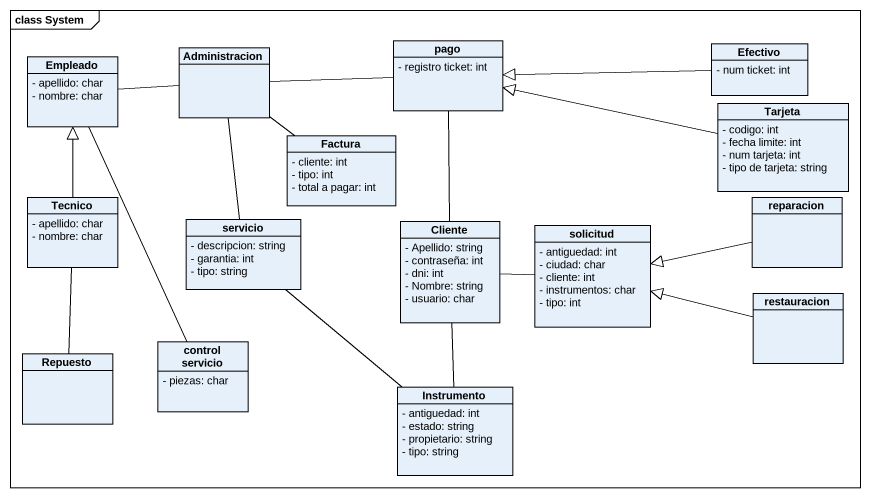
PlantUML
@startuml
mainframe class System
hide circle
hide empty members
skinparam classAttributeIconSize 0
class Administracion
class pago {
  - registro ticket: int
}
class Efectivo {
  - num ticket: int
}
class Empleado {
  - apellido: char
  - nombre: char
}
class Factura {
  - cliente: int
  - tipo: int
  - total a pagar: int
}
class Tarjeta {
  - codigo: int
  - fecha limite: int
  - num tarjeta: int
  - tipo de tarjeta: string
}
class Tecnico {
  - apellido: char
  - nombre: char
}
class servicio {
  - descripcion: string
  - garantia: int
  - tipo: string
}
class Cliente {
  - Apellido: string
  - contraseña: int
  - dni: int
  - Nombre: string
  - usuario: char
}
class solicitud {
  - antiguedad: int
  - ciudad: char
  - cliente: int
  - instrumentos: char
  - tipo: int
}
class reparacion
class restauracion
class Repuesto
class "control servicio" as control_servicio {
  - piezas: char
}
class Instrumento {
  - antiguedad: int
  - estado: string
  - propietario: string
  - tipo: string
}
Administracion -left- Empleado
Administracion -- Factura
Administracion -- servicio
pago -left- Administracion
Efectivo -left-|> pago
Empleado -- control_servicio
Tarjeta -left-|> pago
Tecnico -up-|> Empleado
Tecnico -- Repuesto
servicio -- Instrumento
Cliente -up- pago
Cliente -right- solicitud
Cliente -- Instrumento
reparacion -left-|> solicitud
restauracion -left-|> solicitud
@enduml
